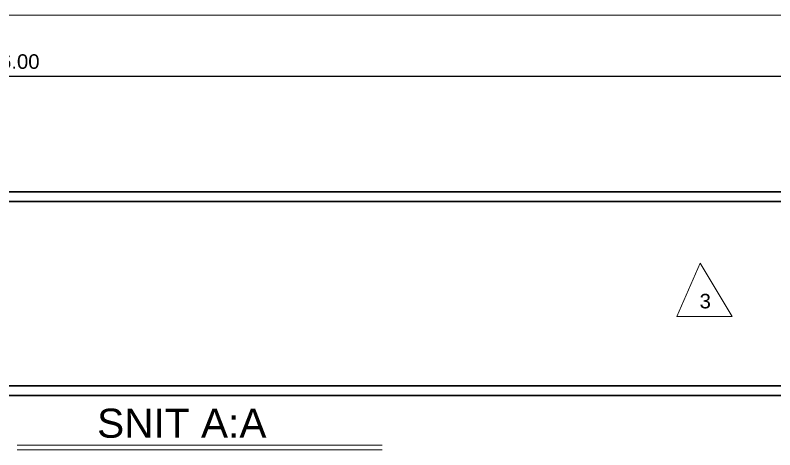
# Model space of a CAD drawing. Extents: x 20 to 965, y 10 to 705.
# Drawn here: x 568.5 to 725.1, y 615.3 to 705 of the extents above; entities that cross this region are included whole.
import ezdxf
from ezdxf.enums import TextEntityAlignment as Align

# ---------------------------------------------------------------- set-up
doc = ezdxf.new("R2010")
doc.units = 0
doc.header["$MEASUREMENT"] = 0
doc.layers.get('0').update_dxf_attribs({"linetype": 'CONTINUOUS'})
doc.layers.get('DEFPOINTS').update_dxf_attribs({"linetype": 'CONTINUOUS'})
for name, color, linetype, lineweight in [('DIM', 1, 'CONTINUOUS', 13), ('EMNE', 3, 'CONTINUOUS', 30), ('HOVED', 7, 'CONTINUOUS', 20)]:
    doc.layers.add(name, color=color, linetype=linetype, lineweight=lineweight)
doc.styles.get("Standard").update_dxf_attribs({"font": ''})
doc.styles.get('Standard').set_extended_font_data('Arial')
doc.dimstyles.get("Standard").update_dxf_attribs({"dimtxt": 0.18, "dimasz": 0.18, "dimexe": 0.18, "dimexo": 0.0625, "dimgap": 0.09, "dimtad": 0, "dimtih": 1, "dimtoh": 1, "dimdec": 4, "dimzin": 0, "dimdsep": 46, "dimtxsty": 'Standard', "dimcen": 0.09, "dimadec": 0, "dimazin": 0, "dimtfac": 1, "dimtdec": 4, "dimtofl": 0, "dimtmove": 0, "dimatfit": 3, "dimfxl": 0, "dimtolj": 1, "dimtzin": 0, "dimarcsym": 0})

# ---------------------------------------------------------------- blocks, each defined once
blk = doc.blocks.new('*D51')
at = {"color": 0, "linetype": 'ByBlock'}
for p, q in [((355.07, 669.53), (355.07, 693.43)), ((358.57, 692.43), (767.57, 692.43)), ((771.07, 669.53), (771.07, 693.43))]:
    blk.add_line(p, q, dxfattribs=at)
for points in [[(358.57, 693.02), (358.57, 691.85), (355.07, 692.43)], [(767.57, 693.02), (767.57, 691.85), (771.07, 692.43)]]:
    blk.add_solid(points, dxfattribs=at)
at = {"layer": 'DEFPOINTS', "color": 0, "linetype": 'ByBlock'}
for p in [(771.07, 692.43), (355.07, 668.53), (771.07, 668.53)]:
    blk.add_point(p, dxfattribs=at)
at = {"color": 0, "linetype": 'ByBlock'}
blk.add_text('416.00', height=3, dxfattribs=at).set_placement((563.07, 695.43), align=Align.MIDDLE_CENTER)

msp = doc.modelspace()

# ---------------------------------------------------------------- linework, layer by layer
at = {"layer": 'DIM'}
for p, q in [((709.68448, 653.82046), (704.8652, 642.8241)), ((716.28479, 642.8241), (709.68448, 653.82046)), ((704.8652, 642.8241), (716.28479, 642.8241))]:
    msp.add_line(p, q, dxfattribs=at)
at = {"layer": 'DIM', "linetype": 'Continuous'}
for p, q in [((568.86523, 616.28173), (644.08877, 616.28173)), ((568.86523, 615.31341), (644.08877, 615.31341))]:
    msp.add_line(p, q, dxfattribs=at)
at = {"layer": 'EMNE'}
for p, q in [((819.07412, 668.52671), (359.07412, 668.52671)), ((817.07412, 666.52671), (359.07412, 666.52671)), ((817.07412, 628.52671), (359.07412, 628.52671)), ((819.07412, 626.52671), (359.07412, 626.52671))]:
    msp.add_line(p, q, dxfattribs=at)
at = {"layer": 'HOVED'}
msp.add_line((965, 705), (20, 705), dxfattribs=at)

# ---------------------------------------------------------------- texts
at = {"layer": 'DIM'}
msp.add_text('3', height=3, dxfattribs=at).set_placement((709.57971, 644.49974))
at = {"layer": 'DIM', "linetype": 'Continuous'}
msp.add_text('SNIT A:A', height=6, dxfattribs=at).set_placement((585.34198, 617.80772))

# ---------------------------------------------------------------- dimensions: what is measured, and where the dimension line sits
at = {"layer": 'DIM'}
dim = msp.add_linear_dim(base=(775.07412, 692.43277), p1=(359.07412, 668.52671), p2=(775.07412, 668.52671), dimstyle='Standard', dxfattribs=at)
dim.commit()
dim.dimension.update_dxf_attribs({"geometry": '*D51', "text_midpoint": (567.07412, 695.43277), "insert": (4, 0)})

doc.saveas('drawing.dxf')
